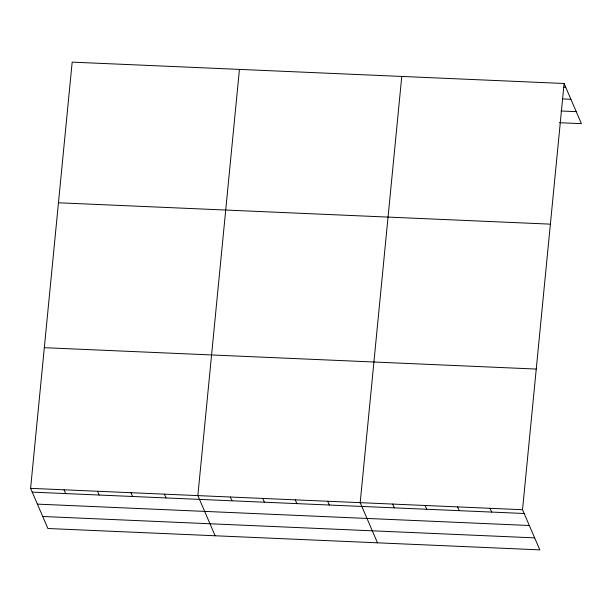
<?xml version="1.0" encoding="UTF-8"?>
<svg xmlns="http://www.w3.org/2000/svg" width="612" height="612" viewBox="0 0 612 612"><rect width="100%" height="100%" fill="white"/><g stroke="black" fill="none" stroke-linecap="round" stroke-linejoin="round"><path stroke-width="0.92" d="M564.103 83.492L522.526 509.712L539.822 549.867L47.897 528.508L30.6 488.345L72.178 62.133L564.103 83.492L581.4 123.655L559.437 122.698M239.437 69.393L197.852 495.613L215.149 535.768M401.77 76.446L360.193 502.659L377.482 542.821M563.82 87.187L565.733 87.271M562.306 98.907L570.904 99.282M560.952 110.986L576.229 111.644M58.461 202.779L550.387 224.145M44.324 347.692L536.242 369.059M30.6 488.345L522.526 509.712M32.229 492.124L524.147 513.491M37.401 504.127L529.319 525.494M42.725 516.497L534.651 537.864M490.059 508.304L491.681 512.076M457.592 506.889L459.214 510.668M425.126 505.481L426.748 509.261M392.659 504.074L394.281 507.845M327.718 501.251L329.348 505.03M295.252 499.843L296.881 503.615M262.785 498.428L264.415 502.207M230.319 497.021L231.948 500.8M164.406 494.159L166.028 497.931M130.953 492.706L132.582 496.485M97.499 491.252L99.129 495.032M64.053 489.799L65.675 493.578"/></g></svg>
